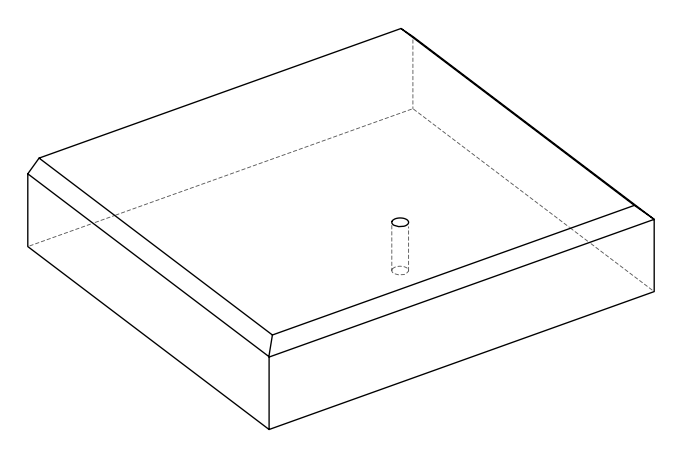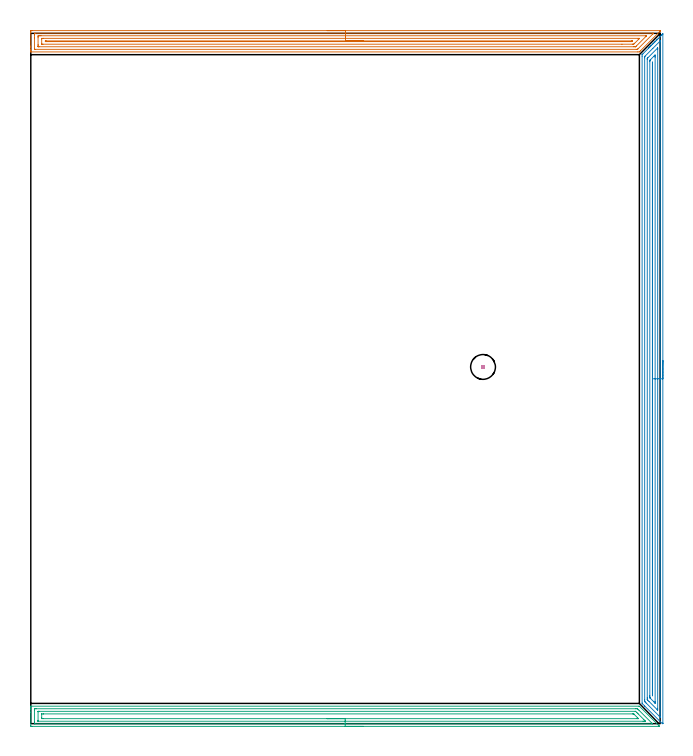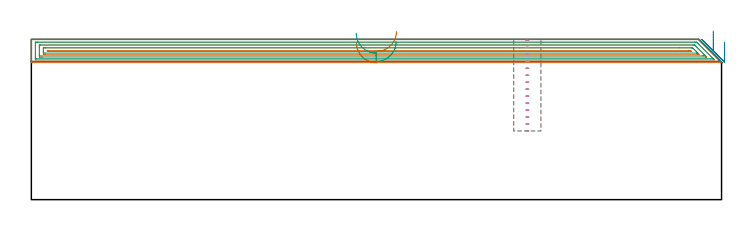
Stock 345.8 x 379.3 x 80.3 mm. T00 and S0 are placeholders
(PLAN: 4 operations, 1 tool changes, 40.3 min)
(1 AREA_MILL | FG_CHAMFER_SURFACE | UGT0205_001 | 13.79 min | 23667 mm3)
(2 AREA_MILL_1 | FG_CHAMFER_SURFACE_1 | UGT0205_001 | 14.88 min | 24130 mm3)
(3 AREA_MILL_2 | FG_CHAMFER_SURFACE_2 | UGT0205_001 | 11.16 min | 20835 mm3)
(4 MILL_BLIND_HOLE_FROM_SOLID_MATERIAL | STEP1POCKET | UGT0201_130 | Spiral | 0.43 min | 6664 mm3)
(TOOL UGT0205_001 | Chamfer Mill 20 x 3 x 45 deg. | D20 FL50 Z2)
(TOOL UGT0201_130 | Carbide End Mill 12.0 | D12 FL15 Z4)
(OP 1 AREA_MILL)
G17 G21 G94 G90
T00 M6
G54
G17 G0 G90 X162.9 Y380.8 S1061 M3
G43 Z90.3 H0
Z78.6
G94 G1 X162.938 Z77.728 F250.
X163.052 Z76.864
X163.241 Z76.012
X163.503 Z75.18
X163.837 Z74.374
X164.24 Z73.6
X164.708 Z72.864
X165.239 Z72.172
X165.829 Z71.529
X166.472 Z70.94
X167.164 Z70.409
X167.9 Z69.94
X168.674 Z69.537
X169.48 Z69.203
X170.312 Z68.941
X171.163 Z68.752
X172.028 Z68.638
X172.9 Z68.6
X345.77 Y380.799
X345.8 Y380.798 Z68.598
X345.799 Y380.592 Z68.8
X345.79 Y380.498 Z68.894
X345.702 Y380.399 Z68.997
X345.659 Y380.358 Z69.041
X345.643 Y380.342 Z69.057
X334.907 Y369.607 Z79.793
X334.479 Y369.18 Z80.218
X334.401 Y369.106 Z80.292
X333.586 Y369.1 Z80.3
X0.162
X0.01 Y369.103 Z80.288
X0.007 Y369.129 Z80.262
X0. Y369.485 Z79.915
Y369.869 Z79.53
Y370.515 Z78.88
Y371.725 Z77.672
Y372.289 Z77.105
Y379.99 Z69.408
X0.002 Y380.272 Z69.126
X0.008 Y380.792 Z68.606
X0.083 Y380.794 Z68.603
X0.609 Y380.8 Z68.6
X172.9
Y379.386 Z70.014
X341.619
X342.223 Y379.385 Z70.015
X341.927 Y379.08 Z70.32
X341.62 Y378.769 Z70.631
X333.586 Y370.736 Z78.664
X333.474 Y370.627 Z78.773
X333.354 Y370.515 Z78.885
X332.694 Y370.514 Z78.886
X2.395
X2.01 Y370.515 Z78.885
X2.001 Y370.906 Z78.494
X2. Y376.724 Z72.676
Y378.498 Z70.902
X2.001 Y378.888 Z70.512
X2.01 Y379.385 Z70.015
X2.393 Y379.386 Z70.014
X172.9
Y377.972 Z71.429
X337.687 Y377.971
X337.905
X338.049 Y377.969 Z71.431
X338.327 Y377.965 Z71.435
X338.173 Y377.784 Z71.616
X338.049 Y377.649 Z71.751
X338.031 Y377.629 Z71.771
X332.693 Y372.292 Z77.108
X332.392 Y371.996 Z77.404
X332.344 Y371.952 Z77.448
X332.324 Y371.936 Z77.464
X332.284 Y371.933 Z77.467
X332.162 Y371.93 Z77.47
X331.801 Y371.929 Z77.471
X331.271 Y371.928 Z77.472
X4.542 Y371.929 Z77.471
X4.18 Y371.931 Z77.469
X4.059 Y371.933 Z77.467
X4.023 Y371.935 Z77.465
X4.01 Y371.992 Z77.408
X4.006 Y372.111 Z77.289
X4.002 Y372.289 Z77.111
X4. Y372.467 Z76.933
Y373.176 Z76.224
Y376.902 Z72.498
X4.001 Y377.611 Z71.789
X4.003 Y377.787 Z71.613
X4.01 Y377.961 Z71.439
X4.18 Y377.964 Z71.436
X4.711 Y377.97 Z71.43
X5.072 Y377.971 Z71.429
X5.602
X172.9 Y377.972
Y376.557 Z72.843
X333.754
X334.227 Y376.553 Z72.847
X334.479 Y376.55 Z72.85
Y376.536 Z72.864
Y376.529 Z72.871
X334.132 Y376.181 Z73.219
X333.789 Y375.837 Z73.563
X331.801 Y373.85 Z75.55
X331.457 Y373.517 Z75.883
X331.266 Y373.35 Z76.05
X330.908 Y373.345 Z76.055
X330.739 Y373.344 Z76.056
X324.829 Y373.343 Z76.057
X6.69
X6.09 Y373.348 Z76.052
X6.021 Y373.35 Z76.05
X6.01 Y373.353 Z76.047
X6.006 Y373.374 Z76.026
X6.003 Y373.424 Z75.976
X6.001 Y373.626 Z75.774
Y376.263 Z73.137
X6.004 Y376.476 Z72.924
X6.007 Y376.529 Z72.871
X6.01 Y376.549 Z72.851
X6.03 Y376.551 Z72.849
X6.136 Y376.554 Z72.846
X6.858 Y376.557 Z72.843
X7.025
X172.9
Y375.143 Z74.257
X330.015
X330.21 Y375.141 Z74.259
X330.597 Y375.136 Z74.264
X330.626 Y375.135 Z74.265
X330.615 Y375.12 Z74.28
X330.58 Y375.081 Z74.319
X330.524 Y375.023 Z74.377
X330.45 Y374.95 Z74.45
X330.301 Y374.808 Z74.592
X330.26 Y374.77 Z74.63
X330.203 Y374.763 Z74.637
X330.015 Y374.761 Z74.639
X329.316 Y374.757 Z74.643
X329.122
X8.643
X8.449 Y374.758 Z74.642
X8.061 Y374.763 Z74.637
X8.015 Y374.764 Z74.636
X8.01 Y374.773 Z74.627
X8.005 Y374.803 Z74.597
X8.002 Y374.859 Z74.541
X8.001 Y374.95 Z74.45
X8.003 Y375.11 Z74.29
X8.005 Y375.129 Z74.271
X8.008 Y375.134 Z74.266
X8.023 Y375.136 Z74.264
X8.125 Y375.141 Z74.259
X8.254 Y375.142 Z74.258
X8.449 Y375.143 Z74.257
X172.9
X173.771 Z74.295
X174.636 Z74.409
X175.488 Z74.598
X176.32 Z74.86
X177.126 Z75.194
X177.9 Z75.597
X178.636 Z76.065
X179.328 Z76.596
X179.971 Z77.186
X180.56 Z77.829
X181.091 Z78.521
X181.56 Z79.257
X181.963 Z80.031
X182.297 Z80.837
X182.559 Z81.669
X182.748 Z82.52
X182.862 Z83.385
X182.9 Z84.257
G0 Z90.3
M5
M2
(OP 2 AREA_MILL_1)
G17 G21 G94 G90
T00 M6
G54
G17 G0 G90 X347.3 Y199.5 S1061 M3
G43 Z90.3 H0
Z78.9
G94 G1 Y199.462 Z78.028 F250.
Y199.348 Z77.164
Y199.159 Z76.312
Y198.897 Z75.48
Y198.563 Z74.674
Y198.16 Z73.9
Y197.691 Z73.164
Y197.16 Z72.472
Y196.571 Z71.829
Y195.928 Z71.24
Y195.236 Z70.708
Y194.5 Z70.24
Y193.726 Z69.837
Y192.92 Z69.503
Y192.088 Z69.241
Y191.236 Z69.052
Y190.371 Z68.938
Y189.5 Z68.9
Y0.399
X347.298 Y0.168 Z68.902
X347.296 Y0.061 Z68.904
X347.291 Y0.003 Z68.905
X347.254 Y0. Z68.941
X347.093 Z69.103
X346.996 Y0.003 Z69.201
X337.332 Y9.668 Z78.868
X337.203 Y9.796 Z78.994
X337.156 Y9.843 Z79.042
X336.102 Y10.898 Z80.098
X335.904 Y11.105 Z80.29
X335.9 Y11.331 Z80.3
Y366.776
X335.905 Y367.582 Z80.294
X335.906 Y367.601 Z80.292
X335.97 Y367.669 Z80.229
X336.323 Y368.024 Z79.875
X339.401 Y371.103 Z76.795
X339.54 Y371.241 Z76.658
X339.699 Y371.4 Z76.499
X339.841 Y371.543 Z76.354
X339.986 Y371.688 Z76.211
X340.133 Y371.834 Z76.064
X340.281 Y371.983 Z75.914
X340.433 Y372.134 Z75.765
X340.566 Y372.267 Z75.631
X340.721 Y372.423 Z75.474
X340.88 Y372.581 Z75.318
X340.999 Y372.7 Z75.198
X341.16 Y372.863 Z75.034
X341.677 Y373.377 Z74.523
X341.922 Y373.623 Z74.277
X342.04 Y373.742 Z74.156
X342.371 Y374.071 Z73.829
X342.598 Y374.298 Z73.601
X342.815 Y374.516 Z73.383
X342.919 Y374.621 Z73.277
X343.359 Y375.059 Z72.84
X343.799 Y375.5 Z72.398
X344.006 Y375.706 Z72.193
X344.053 Y375.753 Z72.147
X344.678 Y376.38 Z71.518
X344.893 Y376.593 Z71.307
X345.557 Y377.259 Z70.639
X345.734 Y377.434 Z70.466
X345.793 Y377.493 Z70.407
X346.437 Y378.138 Z69.76
X346.575 Y378.275 Z69.625
X346.686 Y378.386 Z69.514
X346.877 Y378.578 Z69.321
X346.982 Y378.683 Z69.215
X347.206 Y378.906 Z68.993
X347.235 Y378.936 Z68.963
X347.283 Y378.981 Z68.916
X347.295 Y378.983 Z68.904
X347.3 Y378.981 Z68.9
Y189.5
X345.886 Z70.314
X345.885 Y3.858 Z70.315
X345.884 Y3.693 Z70.316
X345.881 Y3.612 Z70.319
X345.88 Y3.586 Z70.32
X345.858 Y3.604 Z70.342
X345.264 Y4.187 Z70.936
X338.082 Y11.367 Z78.118
X337.658 Y11.794 Z78.542
X337.444 Y12.012 Z78.756
X337.338 Y12.123 Z78.862
X337.321 Y12.148 Z78.879
X337.318 Y12.173 Z78.882
X337.317 Y12.224 Z78.883
X337.314 Y13.004 Z78.886
Y13.117
Y365.883
X337.316 Y366.272 Z78.884
X337.319 Y366.467 Z78.881
X337.321 Y366.56 Z78.879
X337.367 Y366.609 Z78.833
X337.527 Y366.776 Z78.673
X341.823 Y371.073 Z74.377
X345.659 Y374.909 Z70.541
X345.783 Y375.03 Z70.417
X345.866 Y375.108 Z70.334
X345.877 Y375.117 Z70.323
X345.88 Y375.068 Z70.32
X345.884 Y374.928 Z70.316
X345.885 Y374.813 Z70.315
X345.886 Y374.668 Z70.314
Y189.5
X344.472 Z71.728
X344.471 Y8.415 Z71.729
X344.47 Y7.759 Z71.73
X344.467 Y7.526 Z71.733
X344.465 Y7.46 Z71.735
X344.337 Y7.574 Z71.863
X344.238 Y7.664 Z71.962
X344.141 Y7.759 Z72.059
X339.675 Y12.224 Z76.525
X338.962 Y12.94 Z77.238
X338.789 Y13.117 Z77.411
X338.735 Y13.181 Z77.465
X338.733 Y13.236 Z77.467
X338.731 Y13.352 Z77.469
X338.729 Y14.01 Z77.471
X338.728 Y14.247 Z77.472
X338.729 Y364.989 Z77.471
X338.73 Y365.225 Z77.47
X338.734 Y365.463 Z77.466
X338.736 Y365.525 Z77.464
X338.756 Y365.549 Z77.444
X338.81 Y365.607 Z77.39
X338.962 Y365.762 Z77.238
X339.021 Y365.822 Z77.179
X344.441 Y371.241 Z71.759
X344.454 Y371.249 Z71.746
X344.464 Y371.254 Z71.736
X344.466 Y371.241 Z71.734
X344.47 Y371.088 Z71.73
X344.471 Y371.005 Z71.729
Y370.348
X344.472 Y189.5 Z71.728
X343.057 Z73.143
Y12.224
X343.056 Y11.639 Z73.144
X343.053 Y11.331 Z73.147
X343.051 Y11.311 Z73.149
X343.05 Z73.15
X343.021 Y11.331 Z73.179
X342.479 Y11.87 Z73.721
X342.124 Y12.224 Z74.076
X340.34 Y14.01 Z75.86
X340.211 Y14.146 Z75.989
X340.166 Y14.195 Z76.034
X340.15 Y14.233 Z76.05
X340.148 Y14.304 Z76.052
X340.144 Y14.596 Z76.056
X340.143 Y14.903 Z76.057
Y15.49
Y363.79
X340.144 Y364.096 Z76.056
X340.146 Y364.39 Z76.054
X340.149 Y364.462 Z76.051
X340.153 Y364.492 Z76.047
X340.17 Y364.513 Z76.03
X340.239 Y364.586 Z75.961
X340.638 Y364.989 Z75.562
X342.479 Y366.831 Z73.721
X342.897 Y367.245 Z73.303
X342.961 Y367.307 Z73.239
X343.047 Y367.387 Z73.153
X343.051 Y367.271 Z73.149
X343.055 Y367.084 Z73.145
X343.057 Y366.776 Z73.143
Y366.189
Y189.5
X341.643 Z74.557
Y16.646
X341.641 Y15.797 Z74.559
X341.639 Y15.757 Z74.561
X341.6 Y15.289 Z74.6
X341.561 Y15.797 Z74.639
X341.559 Y15.838 Z74.641
X341.557 Y16.69 Z74.643
Y363.247
X341.559 Y363.291 Z74.641
X341.564 Y363.377 Z74.636
X341.574 Y363.464 Z74.626
X341.6 Y363.49 Z74.6
X341.636 Y363.203 Z74.564
X341.64 Y363.163 Z74.561
X341.643 Y362.31 Z74.557
Y362.266
Y189.5
Y188.628 Z74.595
Y187.763 Z74.709
Y186.912 Z74.898
Y186.08 Z75.16
Y185.274 Z75.494
Y184.5 Z75.897
Y183.764 Z76.365
Y183.072 Z76.896
Y182.429 Z77.486
Y181.839 Z78.129
Y181.308 Z78.821
Y180.84 Z79.557
Y180.437 Z80.331
Y180.103 Z81.137
Y179.841 Z81.969
Y179.652 Z82.82
Y179.538 Z83.685
Y179.5 Z84.557
G0 Z90.3
M5
M2
(OP 3 AREA_MILL_2)
G17 G21 G94 G90
T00 M6
G54
G17 G0 G90 X182.75 Y-1.5 S1061 M3
G43 Z90.3 H0
Z79.2
G94 G1 X182.712 Z78.328 F250.
X182.598 Z77.464
X182.409 Z76.612
X182.147 Z75.78
X181.813 Z74.974
X181.41 Z74.2
X180.942 Z73.464
X180.41 Z72.772
X179.821 Z72.129
X179.178 Z71.54
X178.486 Z71.008
X177.75 Z70.54
X176.976 Z70.137
X176.17 Z69.803
X175.338 Z69.541
X174.487 Z69.352
X173.622 Z69.238
X172.75 Z69.2
X0.629
X0.363 Y-1.497 Z69.202
X0.01 Y-1.492 Z69.206
X0. Y-1.134 Z69.564
Y6.286 Z76.981
Y7.71 Z78.407
Y8.074 Z78.77
Y8.802 Z79.502
Y9.086 Z79.786
X0.007 Y9.528 Z80.22
X0.01 Y9.597 Z80.289
X0.182 Y9.6 Z80.3
X334.142
X334.405 Y9.594 Z80.292
X334.526 Y9.475 Z80.174
X334.584 Y9.416 Z80.116
X345.169 Y-1.168 Z69.53
X345.318 Y-1.316 Z69.381
X345.467 Y-1.471 Z69.227
X345.483 Y-1.494 Z69.203
X345.467 Y-1.499 Z69.199
X172.75 Y-1.5 Z69.2
Y-0.086 Z70.614
X2.306 Y-0.085 Z70.615
X2.083 Y-0.081 Z70.619
X2.024 Y-0.079 Z70.621
X2.01 Y-0.068 Z70.632
X2.005 Y-0.034 Z70.666
X2.002 Y0.026 Z70.726
X2. Y0.443 Z71.143
Y0.92 Z71.62
X2.001 Y7.597 Z78.297
X2.007 Y8.074 Z78.774
X2.01 Y8.172 Z78.872
X2.195 Y8.181 Z78.881
X2.307 Y8.184 Z78.884
X2.417 Y8.185 Z78.885
X3.2 Y8.186 Z78.886
X332.353
X333.137 Y8.184 Z78.884
X333.247 Y8.182 Z78.882
X333.353 Y8.179 Z78.879
X333.465 Y8.074 Z78.774
X334.141 Y7.408 Z78.108
X341.294 Y0.256 Z70.956
X341.522 Y0.026 Z70.726
X341.596 Y-0.054 Z70.646
X341.614 Y-0.075 Z70.625
X341.59 Y-0.079 Z70.621
X341.517 Y-0.083 Z70.617
X341.405 Y-0.085 Z70.615
X172.75 Y-0.086 Z70.614
Y1.328 Z72.028
X4.206 Y1.329 Z72.029
X4.044 Y1.331 Z72.031
X4.017 Y1.332 Z72.032
X4.01 Y1.334 Z72.034
X4.007 Y1.362 Z72.062
X4.003 Y1.472 Z72.172
X4.001 Y1.609 Z72.309
X4. Y1.814 Z72.514
X4.001 Y6.491 Z77.191
X4.006 Y6.697 Z77.397
X4.01 Y6.754 Z77.454
X4.016 Y6.766 Z77.466
X4.025 Y6.767 Z77.467
X4.084 Y6.77 Z77.47
X4.206 Y6.771 Z77.471
X4.614
X332.11
X332.232 Y6.77 Z77.47
X332.292 Y6.767 Z77.467
X332.318 Y6.765 Z77.465
X332.353 Y6.738 Z77.438
X332.813 Y6.286 Z76.986
X333.247 Y5.854 Z76.554
X333.71 Y5.391 Z76.091
X336.824 Y2.277 Z72.977
X337.286 Y1.814 Z72.514
X337.718 Y1.378 Z72.078
X337.753 Y1.336 Z72.036
X337.718 Y1.335 Z72.035
X337.307 Y1.331 Z72.031
X336.824 Y1.329 Z72.029
X336.415 Y1.328 Z72.028
X172.75
Y2.743 Z73.443
X6.854
X6.027 Y2.749 Z73.449
X6.01 Y2.75 Z73.45
X6.007 Y2.771 Z73.471
X6.003 Y2.825 Z73.525
X6.001 Y2.936 Z73.636
X6. Y3.156 Z73.856
X6.001 Y5.163 Z75.863
X6.003 Y5.274 Z75.974
X6.007 Y5.329 Z76.029
X6.01 Y5.35 Z76.05
X6.033 Y5.352 Z76.052
X6.888 Y5.357 Z76.057
X6.922
X330.599
X331.029 Y5.353 Z76.053
X331.243 Y5.35 Z76.05
X331.293 Y5.346 Z76.046
X331.355 Y5.289 Z75.989
X331.459 Y5.19 Z75.89
X333.247 Y3.404 Z74.104
X333.802 Y2.843 Z73.543
X333.86 Y2.781 Z73.481
X333.888 Y2.749 Z73.449
X333.854 Y2.748 Z73.448
X333.652 Y2.745 Z73.445
X333.247 Y2.743 Z73.443
X333.213
X172.75
X171.878 Z73.481
X171.014 Z73.595
X170.162 Z73.783
X169.33 Z74.046
X168.524 Z74.38
X167.75 Z74.782
X167.014 Z75.251
X166.322 Z75.782
X165.679 Z76.372
X165.09 Z77.015
X164.558 Z77.707
X164.09 Z78.443
X163.687 Z79.216
X163.353 Z80.022
X163.091 Z80.854
X162.902 Z81.706
X162.788 Z82.571
X162.75 Z83.443
G0 Z90.3
M5
M2
(OP 4 MILL_BLIND_HOLE_FROM_SOLID_MATERIAL)
G17 G21 G94 G90
T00 M6
G54
G17 G0 G90 X248.5 Y196. S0 M3
G43 Z90.3 H0
Z79.807
G94 G3 X248.9 Y196.4 R0.4 F250.
X248.5 Y196.8 R0.4
X247.7 Y196. R0.8
X248.5 Y196.8 R-0.8
X248.1 Y196.4 R0.4
X248.5 Y196. R0.4
G0 Z76.314
G3 X248.9 Y196.4 R0.4
X248.5 Y196.8 R0.4
X247.7 Y196. R0.8
X248.5 Y196.8 R-0.8
X248.1 Y196.4 R0.4
X248.5 Y196. R0.4
G0 Z72.821
G3 X248.9 Y196.4 R0.4
X248.5 Y196.8 R0.4
X247.7 Y196. R0.8
X248.5 Y196.8 R-0.8
X248.1 Y196.4 R0.4
X248.5 Y196. R0.4
G0 Z69.329
G3 X248.9 Y196.4 R0.4
X248.5 Y196.8 R0.4
X247.7 Y196. R0.8
X248.5 Y196.8 R-0.8
X248.1 Y196.4 R0.4
X248.5 Y196. R0.4
G0 Z65.836
G3 X248.9 Y196.4 R0.4
X248.5 Y196.8 R0.4
X247.7 Y196. R0.8
X248.5 Y196.8 R-0.8
X248.1 Y196.4 R0.4
X248.5 Y196. R0.4
G0 Z62.343
G3 X248.9 Y196.4 R0.4
X248.5 Y196.8 R0.4
X247.7 Y196. R0.8
X248.5 Y196.8 R-0.8
X248.1 Y196.4 R0.4
X248.5 Y196. R0.4
G0 Z58.85
G3 X248.9 Y196.4 R0.4
X248.5 Y196.8 R0.4
X247.7 Y196. R0.8
X248.5 Y196.8 R-0.8
X248.1 Y196.4 R0.4
X248.5 Y196. R0.4
G0 Z55.357
G3 X248.9 Y196.4 R0.4
X248.5 Y196.8 R0.4
X247.7 Y196. R0.8
X248.5 Y196.8 R-0.8
X248.1 Y196.4 R0.4
X248.5 Y196. R0.4
G0 Z51.864
G3 X248.9 Y196.4 R0.4
X248.5 Y196.8 R0.4
X247.7 Y196. R0.8
X248.5 Y196.8 R-0.8
X248.1 Y196.4 R0.4
X248.5 Y196. R0.4
G0 Z48.371
G3 X248.9 Y196.4 R0.4
X248.5 Y196.8 R0.4
X247.7 Y196. R0.8
X248.5 Y196.8 R-0.8
X248.1 Y196.4 R0.4
X248.5 Y196. R0.4
G0 Z44.879
G3 X248.9 Y196.4 R0.4
X248.5 Y196.8 R0.4
X247.7 Y196. R0.8
X248.5 Y196.8 R-0.8
X248.1 Y196.4 R0.4
X248.5 Y196. R0.4
G0 Z41.386
G3 X248.9 Y196.4 R0.4
X248.5 Y196.8 R0.4
X247.7 Y196. R0.8
X248.5 Y196.8 R-0.8
X248.1 Y196.4 R0.4
X248.5 Y196. R0.4
G0 Z37.893
G3 X248.9 Y196.4 R0.4
X248.5 Y196.8 R0.4
X247.7 Y196. R0.8
X248.5 Y196.8 R-0.8
X248.1 Y196.4 R0.4
X248.5 Y196. R0.4
G0 Z34.4
G3 X248.9 Y196.4 R0.4
X248.5 Y196.8 R0.4
X247.7 Y196. R0.8
X248.5 Y196.8 R-0.8
X248.1 Y196.4 R0.4
X248.5 Y196. R0.4
G0 Z90.3
M5
M2
